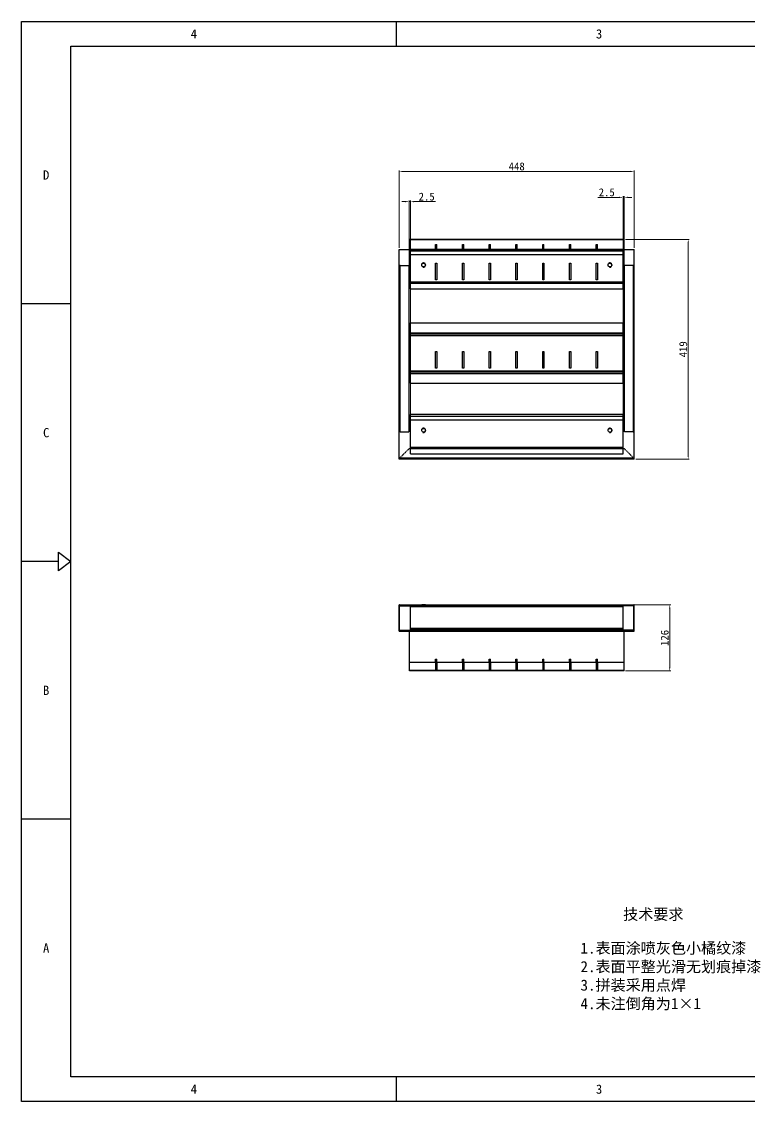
# Model space of a CAD drawing. Header units: millimetres. Extents: x 13106 to 40242, y 18888 to 28426.
# Drawn here: x 24277 to 25663, y 21715 to 23774 of the extents above; entities that cross this region are included whole.
import ezdxf
from ezdxf.enums import TextEntityAlignment as Align

# ---------------------------------------------------------------- set-up
doc = ezdxf.new("R2010")
doc.units = ezdxf.units.MM
doc.header["$PDSIZE"] = -1
doc.linetypes.add('HIDDEN', pattern=[1.905, 1.27, -0.635])
for name, color, linetype in [('02___PRT_ALL_AXES', 7, 'Continuous'), ('DEFAULT_2', 8, 'HIDDEN'), ('print', 30, 'Continuous')]:
    doc.layers.add(name, color=color, linetype=linetype)
doc.layers.add('dim', color=2, linetype='Continuous', lineweight=9)
doc.styles.add('Dartop', font='')
doc.styles.add('hzHT', font='simhei.ttf')
doc.styles.get('Dartop').set_extended_font_data('FangSong_GB2312')
doc.dimstyles.new('3', dxfattribs={"dimtxt": 15, "dimasz": 7, "dimexe": 2, "dimexo": 3, "dimgap": 2, "dimtad": 1, "dimzin": 9, "dimdsep": 46, "dimtxsty": 'Standard', "dimcen": 1, "dimadec": 1, "dimazin": 2, "dimtfac": 0.5, "dimtmove": 0, "dimatfit": 3, "dimfxl": 0, "dimtolj": 1, "dimlwd": 9, "dimlwe": 9, "dimarcsym": 0})

# ---------------------------------------------------------------- blocks, each defined once
blk = doc.blocks.new('*D336')
at = {"layer": 'Defpoints', "color": 0, "lineweight": 9, "transparency": 16777216}
for p in [(25424.4, 23358.5), (25546.6, 23358.5), (25443.9, 22939.5)]:
    blk.add_point(p, dxfattribs=at)
at = {"layer": 'dim', "color": 0, "lineweight": 9, "transparency": 16777216}
for p, q in [((25427.4, 23358.5), (25548.6, 23358.5)), ((25546.6, 22946.5), (25546.6, 23351.5)), ((25446.9, 22939.5), (25548.6, 22939.5))]:
    blk.add_line(p, q, dxfattribs=at)
for points in [[(25545.4, 23351.5), (25547.7, 23351.5), (25546.6, 23358.5)], [(25545.4, 22946.5), (25547.7, 22946.5), (25546.6, 22939.5)]]:
    blk.add_solid(points, dxfattribs=at)
at = {"layer": 'dim', "color": 0, "lineweight": 9, "transparency": 16777216, "insert": (25537.1, 23149), "char_height": 15, "attachment_point": 5, "rotation": 90}
blk.add_mtext('\\A1;419', dxfattribs=at)
blk = doc.blocks.new('*D337')
at = {"layer": 'Defpoints', "color": 0, "lineweight": 9, "transparency": 16777216}
for p in [(24995.9, 23488), (24995.9, 23339.5), (25443.9, 23339.5)]:
    blk.add_point(p, dxfattribs=at)
at = {"layer": 'dim', "color": 0, "lineweight": 9, "transparency": 16777216}
for p, q in [((24995.9, 23342.5), (24995.9, 23490)), ((25436.9, 23488), (25002.9, 23488)), ((25443.9, 23342.5), (25443.9, 23490))]:
    blk.add_line(p, q, dxfattribs=at)
for points in [[(25002.9, 23489.2), (25002.9, 23486.9), (24995.9, 23488)], [(25436.9, 23489.2), (25436.9, 23486.9), (25443.9, 23488)]]:
    blk.add_solid(points, dxfattribs=at)
at = {"layer": 'dim', "color": 0, "lineweight": 9, "transparency": 16777216, "insert": (25219.9, 23497.5), "char_height": 15, "attachment_point": 5}
blk.add_mtext('\\A1;448', dxfattribs=at)
blk = doc.blocks.new('*D338')
at = {"layer": 'Defpoints', "color": 0, "lineweight": 9, "transparency": 16777216}
for p in [(25422.4, 23438.6), (25422.4, 22991.5), (25424.9, 22991.5)]:
    blk.add_point(p, dxfattribs=at)
at = {"layer": 'dim', "color": 0, "lineweight": 9, "transparency": 16777216}
for p, q in [((25415.4, 23438.6), (25374.4, 23438.6)), ((25422.4, 22994.5), (25422.4, 23440.6)), ((25424.9, 23438.6), (25422.4, 23438.6)), ((25424.9, 22994.5), (25424.9, 23440.6)), ((25431.9, 23438.6), (25438.9, 23438.6))]:
    blk.add_line(p, q, dxfattribs=at)
for points in [[(25415.4, 23439.8), (25415.4, 23437.5), (25422.4, 23438.6)], [(25431.9, 23439.8), (25431.9, 23437.5), (25424.9, 23438.6)]]:
    blk.add_solid(points, dxfattribs=at)
at = {"layer": 'dim', "color": 0, "lineweight": 9, "transparency": 16777216, "insert": (25391.4, 23448.1), "char_height": 15, "attachment_point": 5}
blk.add_mtext('\\A1;2.5', dxfattribs=at)
blk = doc.blocks.new('*D339')
at = {"layer": 'Defpoints', "color": 0, "lineweight": 9, "transparency": 16777216}
for p in [(25017.4, 23430.4), (25014.9, 22991.5), (25017.4, 22991.5)]:
    blk.add_point(p, dxfattribs=at)
at = {"layer": 'dim', "color": 0, "lineweight": 9, "transparency": 16777216}
for p, q in [((25007.9, 23430.4), (25000.9, 23430.4)), ((25014.9, 22994.5), (25014.9, 23432.4)), ((25014.9, 23430.4), (25017.4, 23430.4)), ((25017.4, 22994.5), (25017.4, 23432.4)), ((25024.4, 23430.4), (25065.4, 23430.4))]:
    blk.add_line(p, q, dxfattribs=at)
for points in [[(25007.9, 23431.6), (25007.9, 23429.2), (25014.9, 23430.4)], [(25024.4, 23431.6), (25024.4, 23429.2), (25017.4, 23430.4)]]:
    blk.add_solid(points, dxfattribs=at)
at = {"layer": 'dim', "color": 0, "lineweight": 9, "transparency": 16777216, "insert": (25048.4, 23439.9), "char_height": 15, "attachment_point": 5}
blk.add_mtext('\\A1;2.5', dxfattribs=at)
blk = doc.blocks.new('*D341')
at = {"layer": 'Defpoints', "color": 0, "lineweight": 9, "transparency": 16777216}
for p in [(25422.4, 22661.7), (25511.4, 22661.7), (25424.4, 22535.7)]:
    blk.add_point(p, dxfattribs=at)
at = {"layer": 'dim', "color": 0, "lineweight": 9, "transparency": 16777216}
for p, q in [((25425.4, 22661.7), (25513.4, 22661.7)), ((25511.4, 22542.7), (25511.4, 22654.7)), ((25427.4, 22535.7), (25513.4, 22535.7))]:
    blk.add_line(p, q, dxfattribs=at)
for points in [[(25510.2, 22654.7), (25512.6, 22654.7), (25511.4, 22661.7)], [(25510.2, 22542.7), (25512.6, 22542.7), (25511.4, 22535.7)]]:
    blk.add_solid(points, dxfattribs=at)
at = {"layer": 'dim', "color": 0, "lineweight": 9, "transparency": 16777216, "insert": (25501.9, 22598.7), "char_height": 15, "attachment_point": 5, "rotation": 90}
blk.add_mtext('\\A1;126', dxfattribs=at)

msp = doc.modelspace()

# ---------------------------------------------------------------- linework, layer by layer
at = {"color": 0}
for p, q in [((24990.88, 23726.844), (24990.88, 23773.627)), ((24370.325, 21761.952), (24370.325, 23726.844)), ((24370.325, 23726.844), (27155.279, 23726.844)), ((24370.325, 23235.621), (24276.759, 23235.621)), ((24346.934, 22744.398), (24276.759, 22744.398)), ((24370.325, 22253.175), (24276.759, 22253.175)), ((27155.279, 21761.952), (24370.325, 21761.952)), ((24990.88, 21715.169), (24990.88, 21761.952))]:
    msp.add_line(p, q, dxfattribs=at)
at = {"color": 3, "linetype": 'Continuous'}
for p, q in [((25015.371, 23337.468), (25015.371, 23358.468)), ((25424.371, 23358.468), (25015.371, 23358.468)), ((25424.371, 23357.452), (25015.371, 23357.452)), ((25065.371, 23338.468), (25065.371, 23348.968)), ((25065.371, 23348.968), (25067.871, 23348.968)), ((25067.871, 23338.468), (25067.871, 23348.968)), ((25116.371, 23338.468), (25116.371, 23348.968)), ((25116.371, 23348.968), (25118.871, 23348.968)), ((25118.871, 23338.468), (25118.871, 23348.968)), ((25167.371, 23338.468), (25167.371, 23348.968)), ((25167.371, 23348.968), (25169.871, 23348.968)), ((25169.871, 23338.468), (25169.871, 23348.968)), ((25218.371, 23338.468), (25218.371, 23348.968)), ((25218.371, 23348.968), (25220.871, 23348.968)), ((25220.871, 23338.468), (25220.871, 23348.968)), ((25269.371, 23338.468), (25269.371, 23348.968)), ((25269.371, 23348.968), (25271.871, 23348.968)), ((25271.871, 23338.468), (25271.871, 23348.968)), ((25320.371, 23338.468), (25320.371, 23348.968)), ((25320.371, 23348.968), (25322.871, 23348.968)), ((25322.871, 23338.468), (25322.871, 23348.968)), ((25371.371, 23338.468), (25371.371, 23348.968)), ((25371.371, 23348.968), (25373.871, 23348.968)), ((25373.871, 23338.468), (25373.871, 23348.968)), ((25424.371, 23337.468), (25424.371, 23358.468)), ((24995.871, 22939.468), (24995.871, 23339.468)), ((24995.871, 23339.468), (25015.371, 23339.468)), ((25065.371, 23339.484), (25015.371, 23339.484)), ((25015.371, 23338.468), (25424.371, 23338.468)), ((25424.371, 23337.468), (25015.371, 23337.468)), ((25116.371, 23339.484), (25067.871, 23339.484)), ((25167.371, 23339.484), (25118.871, 23339.484)), ((25218.371, 23339.484), (25169.871, 23339.484)), ((25269.371, 23339.484), (25220.871, 23339.484)), ((25320.371, 23339.484), (25271.871, 23339.484)), ((25371.371, 23339.484), (25322.871, 23339.484)), ((25424.371, 23339.484), (25373.871, 23339.484)), ((25424.371, 23339.468), (25443.871, 23339.468)), ((25443.871, 22939.468), (25443.871, 23339.468)), ((24997.871, 23308.468), (24995.871, 23308.468)), ((24997.871, 22991.468), (24997.871, 23308.468)), ((25065.371, 23281.168), (25065.371, 23313.168)), ((25065.371, 23313.168), (25067.871, 23313.168)), ((25067.871, 23313.168), (25067.871, 23281.168)), ((25116.371, 23281.168), (25116.371, 23313.168)), ((25116.371, 23313.168), (25118.871, 23313.168)), ((25118.871, 23313.168), (25118.871, 23281.168)), ((25167.371, 23281.168), (25167.371, 23313.168)), ((25167.371, 23313.168), (25169.871, 23313.168)), ((25169.871, 23313.168), (25169.871, 23281.168)), ((25218.371, 23281.168), (25218.371, 23313.168)), ((25218.371, 23313.168), (25220.871, 23313.168)), ((25220.871, 23313.168), (25220.871, 23281.168)), ((25269.371, 23281.168), (25269.371, 23313.168)), ((25269.371, 23313.168), (25271.871, 23313.168)), ((25271.871, 23313.168), (25271.871, 23281.168)), ((25320.371, 23281.168), (25320.371, 23313.168)), ((25320.371, 23313.168), (25322.871, 23313.168)), ((25322.871, 23313.168), (25322.871, 23281.168)), ((25371.371, 23281.168), (25371.371, 23313.168)), ((25371.371, 23313.168), (25373.871, 23313.168)), ((25373.871, 23313.168), (25373.871, 23281.168)), ((25441.871, 23308.468), (25443.871, 23308.468)), ((25441.871, 23308.468), (25441.871, 22991.468)), ((25067.871, 23281.168), (25065.371, 23281.168)), ((25118.871, 23281.168), (25116.371, 23281.168)), ((25169.871, 23281.168), (25167.371, 23281.168)), ((25220.871, 23281.168), (25218.371, 23281.168)), ((25271.871, 23281.168), (25269.371, 23281.168)), ((25322.871, 23281.168), (25320.371, 23281.168)), ((25373.871, 23281.168), (25371.371, 23281.168)), ((25065.371, 23112.668), (25065.371, 23144.668)), ((25065.371, 23144.668), (25067.871, 23144.668)), ((25067.871, 23144.668), (25067.871, 23112.668)), ((25116.371, 23112.668), (25116.371, 23144.668)), ((25116.371, 23144.668), (25118.871, 23144.668)), ((25118.871, 23144.668), (25118.871, 23112.668)), ((25167.371, 23112.668), (25167.371, 23144.668)), ((25167.371, 23144.668), (25169.871, 23144.668)), ((25169.871, 23144.668), (25169.871, 23112.668)), ((25218.371, 23112.668), (25218.371, 23144.668)), ((25218.371, 23144.668), (25220.871, 23144.668)), ((25220.871, 23144.668), (25220.871, 23112.668)), ((25269.371, 23144.668), (25271.871, 23144.668)), ((25269.371, 23112.668), (25269.371, 23144.668)), ((25271.871, 23144.668), (25271.871, 23112.668)), ((25320.371, 23144.668), (25322.871, 23144.668)), ((25320.371, 23112.668), (25320.371, 23144.668)), ((25322.871, 23144.668), (25322.871, 23112.668)), ((25371.371, 23144.668), (25373.871, 23144.668)), ((25371.371, 23112.668), (25371.371, 23144.668)), ((25373.871, 23144.668), (25373.871, 23112.668)), ((25067.871, 23112.668), (25065.371, 23112.668)), ((25118.871, 23112.668), (25116.371, 23112.668)), ((25169.871, 23112.668), (25167.371, 23112.668)), ((25220.871, 23112.668), (25218.371, 23112.668)), ((25271.871, 23112.668), (25269.371, 23112.668)), ((25322.871, 23112.668), (25320.371, 23112.668)), ((25373.871, 23112.668), (25371.371, 23112.668)), ((24997.871, 22991.468), (24995.871, 22991.468)), ((25441.871, 22991.468), (25443.871, 22991.468)), ((25443.871, 22941.468), (24995.871, 22941.468)), ((25443.871, 22939.468), (24995.871, 22939.468)), ((24995.871, 22613.75), (24995.871, 22659.725)), ((24996.871, 22661.75), (25442.871, 22661.75)), ((24996.896, 22660.75), (25014.871, 22660.75)), ((25017.371, 22612.75), (25017.371, 22661.75)), ((25017.371, 22658.75), (25422.371, 22658.75)), ((25422.371, 22612.75), (25422.371, 22661.75)), ((25442.846, 22660.75), (25424.871, 22660.75)), ((25443.871, 22613.75), (25443.871, 22659.725)), ((24995.871, 22611.75), (25015.371, 22611.75)), ((25017.371, 22615.75), (25422.371, 22615.75)), ((25424.371, 22611.75), (25443.871, 22611.75)), ((25015.371, 22535.75), (25015.371, 22551.75)), ((25424.371, 22551.75), (25015.371, 22551.75)), ((25424.371, 22535.75), (25424.371, 22551.75)), ((25424.371, 22536.766), (25015.371, 22536.766)), ((25424.371, 22535.75), (25015.371, 22535.75))]:
    msp.add_line(p, q, dxfattribs=at)
at = {"color": 7, "linetype": 'Continuous'}
for p, q in [((25065.371, 23339.468), (25067.871, 23339.468)), ((25116.371, 23339.468), (25118.871, 23339.468)), ((25167.371, 23339.468), (25169.871, 23339.468)), ((25218.371, 23339.468), (25220.871, 23339.468)), ((25269.371, 23339.468), (25271.871, 23339.468)), ((25320.371, 23339.468), (25322.871, 23339.468)), ((25371.371, 23339.468), (25373.871, 23339.468)), ((24995.871, 22659.75), (24995.871, 22661.482)), ((24996.871, 22660.75), (24995.871, 22660.75)), ((24995.871, 22659.725), (24996.871, 22659.725)), ((24996.871, 22613.75), (24996.871, 22659.725)), ((24996.896, 22660.75), (24996.896, 22659.75)), ((24996.896, 22659.75), (25017.371, 22659.75)), ((25014.871, 22659.75), (25014.871, 22661.75)), ((25017.371, 22660.75), (25014.871, 22660.75)), ((25424.871, 22660.75), (25422.371, 22660.75)), ((25442.846, 22659.75), (25422.371, 22659.75)), ((25424.871, 22659.75), (25424.871, 22661.75)), ((25442.846, 22660.75), (25442.846, 22659.75)), ((25443.871, 22659.725), (25442.871, 22659.725)), ((25442.871, 22613.75), (25442.871, 22659.725)), ((25443.871, 22659.75), (25443.871, 22661.482)), ((24995.871, 22613.75), (25017.371, 22613.75)), ((24995.871, 22611.75), (24995.871, 22613.527)), ((24995.871, 22612.75), (25443.871, 22612.75)), ((24995.874, 22613.641), (24996.873, 22613.696)), ((25015.371, 22551.75), (25015.371, 22612.75)), ((25424.371, 22610.75), (25015.371, 22610.75)), ((25443.871, 22613.75), (25422.371, 22613.75)), ((25424.371, 22551.75), (25424.371, 22612.75)), ((25443.869, 22613.641), (25442.87, 22613.696)), ((25443.871, 22611.75), (25443.871, 22613.527)), ((25065.371, 22551.75), (25065.371, 22558.25)), ((25065.371, 22558.25), (25067.871, 22558.25)), ((25067.871, 22551.75), (25067.871, 22558.25)), ((25116.371, 22551.75), (25116.371, 22558.25)), ((25116.371, 22558.25), (25118.871, 22558.25)), ((25118.871, 22551.75), (25118.871, 22558.25)), ((25167.371, 22551.75), (25167.371, 22558.25)), ((25167.371, 22558.25), (25169.871, 22558.25)), ((25169.871, 22551.75), (25169.871, 22558.25)), ((25218.371, 22558.25), (25220.871, 22558.25)), ((25218.371, 22551.75), (25218.371, 22558.25)), ((25220.871, 22551.75), (25220.871, 22558.25)), ((25269.371, 22558.25), (25271.871, 22558.25)), ((25269.371, 22551.75), (25269.371, 22558.25)), ((25271.871, 22551.75), (25271.871, 22558.25)), ((25320.371, 22558.25), (25322.871, 22558.25)), ((25320.371, 22551.75), (25320.371, 22558.25)), ((25322.871, 22551.75), (25322.871, 22558.25)), ((25371.371, 22558.25), (25373.871, 22558.25)), ((25371.371, 22551.75), (25371.371, 22558.25)), ((25373.871, 22551.75), (25373.871, 22558.25))]:
    msp.add_line(p, q, dxfattribs=at)
at = {"color": 0}
msp.add_lwpolyline([(24370.325, 22744.398), (24346.934, 22726.854), (24346.934, 22761.942), (24370.325, 22744.398)], close=True, dxfattribs=at)
at = {"color": 3, "linetype": 'Continuous'}
for centre, radius, start, end in [((24996.896, 22659.725), 1.025, 90, 180), ((25442.846, 22659.725), 1.025, 0, 90), ((24997.871, 22613.75), 2, 180, 210.114305), ((25441.871, 22613.75), 2, 329.885695, 0)]:
    msp.add_arc(centre, radius, start, end, dxfattribs=at)
at = {"color": 7, "linetype": 'Continuous'}
for centre, radius, start, end in [((24996.896, 22659.725), 0.025, 90, 180), ((25442.846, 22659.725), 0.025, 0, 90), ((24997.871, 22613.75), 1, 180, 270), ((25441.871, 22613.75), 1, 270, 0)]:
    msp.add_arc(centre, radius, start, end, dxfattribs=at)
at = {"color": 3, "linetype": 'Continuous'}
for centre, major_axis, start_param, end_param in [((24996.871, 22659.75), (-0.187, 1.991), -0.09379099, 0.42980779), ((25442.871, 22659.75), (0.806, 1.83), -0.10887127, 0.4147275)]:
    msp.add_ellipse(centre, major_axis=major_axis, ratio=1, start_param=start_param, end_param=end_param, dxfattribs=at)
at = {"layer": '02___PRT_ALL_AXES', "color": 8, "linetype": 'HIDDEN'}
for p, q in [((25038.871, 22658.75), (25038.871, 22661.75)), ((25045.871, 22661.75), (25038.871, 22661.75)), ((25045.871, 22658.75), (25038.871, 22658.75)), ((25045.871, 22658.75), (25045.871, 22661.75)), ((25393.871, 22661.75), (25400.871, 22661.75)), ((25393.871, 22661.75), (25393.871, 22658.75)), ((25393.871, 22658.75), (25400.871, 22658.75)), ((25400.871, 22661.75), (25400.871, 22658.75))]:
    msp.add_line(p, q, dxfattribs=at)
for centre in [(25042.371, 23309.468), (25397.371, 23309.468), (25042.371, 22994.468), (25397.371, 22994.468)]:
    msp.add_circle(centre, 3.5, dxfattribs=at)
at = {"layer": 'DEFAULT_2', "color": 8, "linetype": 'HIDDEN'}
for p, q in [((25424.371, 23357.468), (25015.371, 23357.468)), ((25017.371, 23339.468), (25015.371, 23339.468)), ((25017.371, 23329.468), (25017.371, 23339.468)), ((25065.371, 23339.468), (25017.371, 23339.468)), ((25017.371, 23336.468), (25422.371, 23336.468)), ((25017.371, 23264.468), (25017.371, 23329.468)), ((25017.371, 23329.468), (25422.371, 23329.468)), ((25116.371, 23339.468), (25067.871, 23339.468)), ((25167.371, 23339.468), (25118.871, 23339.468)), ((25218.371, 23339.468), (25169.871, 23339.468)), ((25269.371, 23339.468), (25220.871, 23339.468)), ((25320.371, 23339.468), (25271.871, 23339.468)), ((25371.371, 23339.468), (25322.871, 23339.468)), ((25422.371, 23339.468), (25373.871, 23339.468)), ((25422.371, 23329.468), (25422.371, 23339.468)), ((25424.371, 23339.468), (25422.371, 23339.468)), ((25422.371, 23264.468), (25422.371, 23329.468)), ((24996.871, 22991.468), (24996.871, 23308.468)), ((24996.896, 22991.468), (24996.896, 23308.468)), ((24997.871, 23308.468), (25014.871, 23308.468)), ((25014.871, 22991.468), (25014.871, 23308.468)), ((25441.871, 23308.468), (25424.871, 23308.468)), ((25424.871, 23308.468), (25424.871, 22991.468)), ((25442.846, 23308.468), (25442.846, 22991.468)), ((25442.871, 23308.468), (25442.871, 22991.468)), ((25443.869, 23308.468), (25443.871, 23308.468)), ((25017.371, 23277.468), (25422.371, 23277.468)), ((25422.371, 23274.468), (25017.371, 23274.468)), ((25017.371, 23264.468), (25422.371, 23264.468)), ((25017.371, 23084.468), (25017.371, 23199.468)), ((25422.371, 23084.468), (25422.371, 23199.468)), ((25422.371, 23198.468), (25017.371, 23198.468)), ((25422.371, 23179.468), (25017.371, 23179.468)), ((25422.371, 23178.468), (25017.371, 23178.468)), ((25422.371, 23175.468), (25017.371, 23175.468)), ((25422.371, 23174.468), (25017.371, 23174.468)), ((25422.371, 23107.468), (25017.371, 23107.468)), ((25422.371, 23106.468), (25017.371, 23106.468)), ((25422.371, 23103.468), (25017.371, 23103.468)), ((25422.371, 23102.468), (25017.371, 23102.468)), ((25422.371, 23083.468), (25017.371, 23083.468)), ((25017.371, 23014.468), (25017.371, 23024.468)), ((25422.371, 23024.468), (25017.371, 23024.468)), ((25017.371, 23021.468), (25422.371, 23021.468)), ((25017.371, 22949.468), (25017.371, 23014.468)), ((25017.371, 23014.468), (25422.371, 23014.468)), ((25422.371, 23014.468), (25422.371, 23024.468)), ((25422.371, 22949.468), (25422.371, 23014.468)), ((24997.871, 22991.468), (25014.871, 22991.468)), ((25441.871, 22991.468), (25424.871, 22991.468)), ((25443.869, 22991.468), (25443.871, 22991.468)), ((25014.871, 22959.468), (24995.871, 22940.468)), ((25017.371, 22959.468), (25014.871, 22959.468)), ((25017.371, 22962.468), (25422.371, 22962.468)), ((25422.371, 22959.468), (25017.371, 22959.468)), ((25424.871, 22959.468), (25422.371, 22959.468)), ((25443.871, 22940.468), (25424.871, 22959.468)), ((25443.871, 22940.468), (24995.871, 22940.468)), ((25017.371, 22949.468), (25422.371, 22949.468)), ((24995.871, 22659.725), (24995.871, 22659.75)), ((24996.896, 22659.75), (24995.871, 22659.75)), ((24996.896, 22660.75), (24996.871, 22660.75)), ((25422.371, 22660.75), (25017.371, 22660.75)), ((25422.371, 22659.75), (25017.371, 22659.75)), ((25422.371, 22657.75), (25017.371, 22657.75)), ((25038.371, 22658.75), (25038.371, 22661.75)), ((25046.371, 22658.75), (25046.371, 22661.75)), ((25393.371, 22661.75), (25393.371, 22658.75)), ((25401.371, 22661.75), (25401.371, 22658.75)), ((25442.871, 22660.75), (25442.846, 22660.75)), ((25443.871, 22659.75), (25442.846, 22659.75)), ((25443.871, 22659.725), (25443.871, 22659.75)), ((24995.871, 22613.527), (24995.871, 22613.75)), ((24997.871, 22611.75), (24997.871, 22612.75)), ((25424.371, 22611.75), (25015.371, 22611.75)), ((25422.371, 22616.75), (25017.371, 22616.75)), ((25422.371, 22613.75), (25017.371, 22613.75)), ((25065.371, 22611.75), (25065.371, 22612.75)), ((25067.871, 22611.75), (25067.871, 22612.75)), ((25116.371, 22611.75), (25116.371, 22612.75)), ((25118.871, 22611.75), (25118.871, 22612.75)), ((25167.371, 22611.75), (25167.371, 22612.75)), ((25169.871, 22611.75), (25169.871, 22612.75)), ((25218.371, 22611.75), (25218.371, 22612.75)), ((25220.871, 22611.75), (25220.871, 22612.75)), ((25269.371, 22611.75), (25269.371, 22612.75)), ((25271.871, 22611.75), (25271.871, 22612.75)), ((25320.371, 22611.75), (25320.371, 22612.75)), ((25322.871, 22611.75), (25322.871, 22612.75)), ((25371.371, 22611.75), (25371.371, 22612.75)), ((25373.871, 22611.75), (25373.871, 22612.75)), ((25441.871, 22611.75), (25441.871, 22612.75)), ((25443.871, 22613.527), (25443.871, 22613.75)), ((25065.371, 22551.75), (25065.371, 22535.75)), ((25067.871, 22551.75), (25067.871, 22535.75)), ((25116.371, 22551.75), (25116.371, 22535.75)), ((25118.871, 22551.75), (25118.871, 22535.75)), ((25167.371, 22551.75), (25167.371, 22535.75)), ((25169.871, 22551.75), (25169.871, 22535.75)), ((25218.371, 22551.75), (25218.371, 22535.75)), ((25220.871, 22551.75), (25220.871, 22535.75)), ((25269.371, 22551.75), (25269.371, 22535.75)), ((25271.871, 22551.75), (25271.871, 22535.75)), ((25320.371, 22551.75), (25320.371, 22535.75)), ((25322.871, 22551.75), (25322.871, 22535.75)), ((25371.371, 22551.75), (25371.371, 22535.75)), ((25373.871, 22551.75), (25373.871, 22535.75)), ((25424.371, 22536.75), (25015.371, 22536.75))]:
    msp.add_line(p, q, dxfattribs=at)
for centre, radius, start, end in [((25042.371, 23309.468), 4, 255, 195), ((25397.371, 23309.468), 4, 255, 195), ((25042.371, 22994.468), 4, 255, 195), ((25397.371, 22994.468), 4, 255, 195), ((24997.871, 22613.75), 2, 210.114305, 270), ((25441.871, 22613.75), 2, 270, 329.885695)]:
    msp.add_arc(centre, radius, start, end, dxfattribs=at)
msp.add_ellipse((25442.871, 22659.75), major_axis=(1, 0.001), ratio=1, start_param=6.28366034, end_param=7.85302156, dxfattribs=at)
at = {"layer": 'print'}
msp.add_lwpolyline([(24276.759, 23773.627), (27248.845, 23773.627), (27248.845, 21715.169), (24276.759, 21715.169)], close=True, dxfattribs=at)

# ---------------------------------------------------------------- texts
at = {"color": 0, "style": 'Dartop'}
for s, p in [('4', (24604.92, 23750.235)), ('3', (25376.841, 23750.235)), ('D', (24323.542, 23481.232)), ('C', (24323.542, 22990.009)), ('B', (24323.542, 22498.786)), ('A', (24323.542, 22007.564)), ('4', (24604.92, 21738.56)), ('3', (25376.841, 21738.56))]:
    msp.add_text(s, height=17.544, dxfattribs=at).set_placement(p, align=Align.MIDDLE_CENTER)
at = {"color": 0, "style": 'hzHT'}
msp.add_text('技术要求', height=21.0524, dxfattribs=at).set_placement((25480.085, 22082.422), align=Align.TOP_CENTER)
for s, height, p in [('1.表面涂喷灰色小橘纹漆', 21.05241, (25341.379, 22017.91)), ('2.表面平整光滑无划痕掉漆', 21.05241, (25341.379, 21982.63)), ('3.拼装采用点焊', 21.0524, (25341.379, 21947.35)), ('4.未注倒角为1×1', 21.0524, (25341.379, 21912.07))]:
    msp.add_text(s, height=height, dxfattribs=at).set_placement(p, align=Align.TOP_LEFT)

# ---------------------------------------------------------------- dimensions: what is measured, and where the dimension line sits
at = {"layer": 'dim', "lineweight": 9}
for base, p1, p2, picture, middle in [((24995.871, 23488.025), (25443.871, 23339.468), (24995.871, 23339.468), '*D337', (25219.871, 23497.525)), ((25017.371, 23430.391), (25014.871, 22991.468), (25017.371, 22991.468), '*D339', (25048.371, 23439.891)), ((25422.371, 23438.641), (25424.871, 22991.468), (25422.371, 22991.468), '*D338', (25391.371, 23448.141))]:
    dim = msp.add_linear_dim(base=base, p1=p1, p2=p2, dimstyle='3', dxfattribs=at)
    dim.commit()
    dim.dimension.update_dxf_attribs({"geometry": picture, "text_midpoint": middle})
for base, p1, p2, picture, middle in [((25546.569, 23358.468), (25443.871, 22939.468), (25424.371, 23358.468), '*D336', (25537.069, 23148.968)), ((25511.412, 22661.75), (25424.371, 22535.75), (25422.371, 22661.75), '*D341', (25501.912, 22598.75))]:
    dim = msp.add_linear_dim(base=base, p1=p1, p2=p2, angle=90, dimstyle='3', dxfattribs=at)
    dim.commit()
    dim.dimension.update_dxf_attribs({"geometry": picture, "text_midpoint": middle})

doc.saveas('drawing.dxf')
